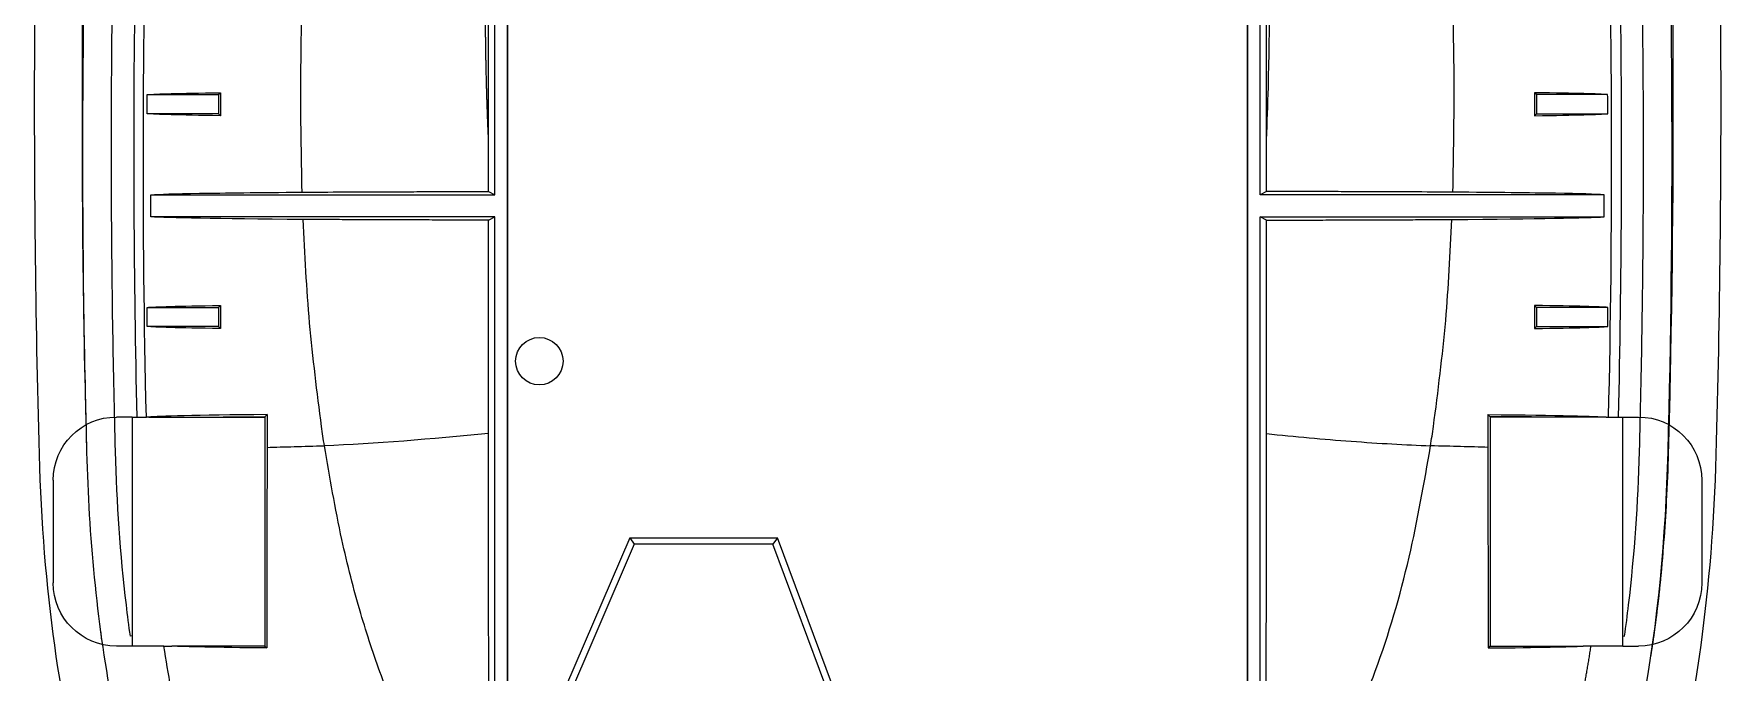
# Model space of a CAD drawing. Header units: inches. Extents: x 645 to 1685, y 564 to 1230.
# Drawn here: x 808.8 to 861.9, y 608.6 to 628.7 of the extents above; entities that cross this region are included whole.
import ezdxf

# ---------------------------------------------------------------- set-up
doc = ezdxf.new("R2010")
doc.units = ezdxf.units.IN
doc.header["$MEASUREMENT"] = 0
doc.layers.add('57', color=7, linetype='Continuous')
doc.layers.add('60', color=7, linetype='Continuous')

msp = doc.modelspace()

# ---------------------------------------------------------------- linework, layer by layer
at = {"color": 1}
msp.add_circle((824.683, 618.352), 0.746, dxfattribs=at)
at = {"layer": '57', "color": 7}
for points, knots in [([(811.23, 670.906), (810.696, 666.073), (810.018, 658.723), (809.388, 648.991), (809.057, 641.914), (808.855, 635.116), (808.74, 626.336), (808.81, 619.808), (808.93, 615.406)], [0, 0, 0, 0, 0.256456, 0.384684, 0.512912, 0.634684, 0.756456, 1, 1, 1, 1]), ([(859.43, 670.906), (859.964, 666.073), (860.643, 658.723), (861.272, 648.991), (861.604, 641.914), (861.806, 635.116), (861.921, 626.336), (861.85, 619.808), (861.73, 615.406)], [0, 0, 0, 0, 0.256456, 0.384684, 0.512912, 0.634684, 0.756456, 1, 1, 1, 1]), ([(808.93, 615.406), (808.988, 613.277), (809.312, 609.295), (810.394, 603.986), (812.112, 599.231), (814.579, 594.961), (818.022, 591.209), (822.59, 588.251), (828.3, 586.352), (832.868, 585.906), (835.33, 585.906)], [0, 0, 0, 0, 0.123526, 0.247053, 0.370579, 0.494105, 0.620579, 0.747052, 0.873526, 1, 1, 1, 1]), ([(861.73, 615.406), (861.672, 613.277), (861.349, 609.295), (860.267, 603.986), (858.549, 599.231), (856.082, 594.961), (852.639, 591.209), (848.071, 588.251), (842.36, 586.352), (837.793, 585.906), (835.33, 585.906)], [0, 0, 0, 0, 0.123526, 0.247052, 0.370579, 0.494105, 0.620579, 0.747052, 0.873526, 1, 1, 1, 1])]:
    msp.add_open_spline(points, degree=3, knots=knots, dxfattribs=at)
at = {"layer": '60', "color": 7}
for p, q in [((823.28, 623.594), (823.28, 650.594)), ((823.68, 650.694), (823.68, 602.444)), ((846.98, 602.444), (846.98, 650.694)), ((847.38, 623.594), (847.38, 650.594)), ((823.68, 602.494), (823.68, 649.394)), ((846.98, 649.394), (846.98, 602.494)), ((823.083, 625.329), (823.083, 634.359)), ((847.577, 625.329), (847.577, 634.359)), ((812.339, 626.744), (814.58, 626.744)), ((814.58, 626.744), (814.642, 626.806)), ((814.58, 626.744), (814.58, 626.144)), ((856.08, 626.744), (856.017, 626.806)), ((858.32, 626.744), (856.08, 626.744)), ((856.08, 626.744), (856.08, 626.144)), ((814.58, 626.144), (812.333, 626.144)), ((814.58, 626.144), (814.643, 626.081)), ((856.08, 626.144), (856.017, 626.081)), ((856.08, 626.144), (858.327, 626.144)), ((812.453, 623.594), (823.28, 623.594)), ((823.083, 623.692), (823.28, 623.594)), ((847.577, 623.692), (847.38, 623.594)), ((858.207, 623.594), (847.38, 623.594)), ((823.28, 622.894), (812.451, 622.894)), ((823.083, 622.795), (823.28, 622.894)), ((823.28, 602.444), (823.28, 622.894)), ((847.38, 602.444), (847.38, 622.894)), ((847.577, 622.795), (847.38, 622.894)), ((847.38, 622.894), (858.209, 622.894)), ((814.58, 620.044), (814.642, 620.106)), ((856.08, 620.044), (856.017, 620.106)), ((812.33, 620.044), (814.58, 620.044)), ((814.58, 620.044), (814.58, 619.444)), ((856.08, 620.044), (856.08, 619.444)), ((858.329, 620.044), (856.08, 620.044)), ((814.58, 619.444), (812.337, 619.444)), ((814.58, 619.444), (814.642, 619.381)), ((856.08, 619.444), (856.017, 619.381)), ((856.08, 619.444), (858.323, 619.444)), ((811.862, 616.594), (811.365, 616.594)), ((811.862, 616.594), (812.009, 616.594)), ((811.862, 616.594), (811.862, 609.701)), ((812.009, 616.594), (812.31, 616.594)), ((812.387, 616.594), (814.714, 616.594)), ((814.73, 616.594), (814.739, 616.603)), ((814.73, 616.594), (814.739, 616.594)), ((814.739, 616.603), (814.739, 616.594)), ((814.739, 616.603), (816.039, 616.603)), ((814.739, 616.594), (816.039, 616.594)), ((816.108, 616.672), (816.039, 616.603)), ((816.039, 616.603), (816.039, 616.594)), ((816.039, 616.594), (816.042, 616.594)), ((816.042, 616.594), (816.042, 609.382)), ((854.551, 616.672), (854.621, 616.603)), ((854.621, 616.594), (854.618, 616.594)), ((854.618, 616.594), (854.618, 609.382)), ((855.921, 616.603), (854.621, 616.603)), ((854.621, 616.603), (854.621, 616.594)), ((855.921, 616.594), (854.621, 616.594)), ((855.921, 616.603), (855.921, 616.594)), ((855.93, 616.594), (855.921, 616.603)), ((855.93, 616.594), (855.921, 616.594)), ((858.272, 616.594), (855.946, 616.594)), ((858.35, 616.594), (858.651, 616.594)), ((858.651, 616.594), (858.797, 616.594)), ((858.797, 616.594), (859.295, 616.594)), ((858.797, 609.701), (858.797, 616.594)), ((810.43, 615.484), (810.437, 615.485)), ((811.337, 615.509), (811.337, 615.509)), ((859.323, 615.509), (859.323, 615.509)), ((860.23, 615.484), (860.223, 615.485)), ((809.375, 614.604), (809.375, 611.372)), ((861.285, 614.604), (861.285, 611.372)), ((827.53, 612.794), (824.78, 606.394)), ((827.53, 612.794), (827.665, 612.588)), ((827.53, 612.794), (832.18, 612.794)), ((832.18, 612.794), (832.037, 612.588)), ((834.08, 607.694), (832.18, 612.794)), ((827.665, 612.588), (824.915, 606.188)), ((832.037, 612.588), (827.665, 612.588)), ((833.874, 607.656), (832.037, 612.588)), ((811.862, 609.701), (811.806, 609.694)), ((811.862, 609.701), (811.862, 609.382)), ((858.797, 609.382), (858.797, 609.701)), ((858.797, 609.701), (858.853, 609.694)), ((811.862, 609.382), (811.365, 609.382)), ((812.863, 609.382), (811.862, 609.382)), ((816.042, 609.382), (813.113, 609.382)), ((816.042, 609.382), (816.101, 609.322)), ((854.618, 609.382), (854.558, 609.322)), ((854.618, 609.382), (857.546, 609.382)), ((858.797, 609.382), (857.796, 609.382)), ((858.797, 609.382), (859.295, 609.382))]:
    msp.add_line(p, q, dxfattribs=at)
at = {"layer": '60', "color": 7, "extrusion": (0, 0, -1)}
for centre, start, end in [((-811.365, 614.604), 0, 90), ((-859.295, 614.604), 90, 180), ((-811.365, 611.372), 270, 0), ((-859.295, 611.372), 180, 270)]:
    msp.add_arc(centre, 1.99, start, end, dxfattribs=at)
at = {"layer": '60', "color": 7}
for points, degree in [([(812.208, 665.778), (810.684, 650.087), (810.051, 634.315), (810.358, 618.554)], 3), ([(858.451, 665.778), (859.977, 650.078), (860.609, 634.297), (860.301, 618.528)], 3), ([(810.437, 615.485), (810.242, 622.638), (810.281, 629.791), (810.498, 636.944)], 3), ([(860.223, 615.485), (860.417, 622.638), (860.378, 629.791), (860.162, 636.944)], 3), ([(812.31, 616.594), (812.168, 622.502), (812.188, 628.41), (812.339, 634.317)], 3), ([(858.35, 616.594), (858.492, 622.502), (858.471, 628.41), (858.321, 634.317)], 3), ([(812.333, 626.144), (812.336, 626.442), (812.339, 626.744)], 2), ([(812.339, 626.744), (812.634, 626.766), (813.289, 626.787), (814.642, 626.806)], 3), ([(814.642, 626.806), (814.642, 626.443), (814.643, 626.081)], 2), ([(858.32, 626.744), (858.025, 626.766), (857.371, 626.787), (856.017, 626.806)], 3), ([(856.017, 626.806), (856.017, 626.564), (856.017, 626.323), (856.017, 626.081)], 3), ([(858.327, 626.144), (858.325, 626.344), (858.323, 626.544), (858.32, 626.744)], 3), ([(814.643, 626.081), (813.279, 626.1), (812.623, 626.121), (812.333, 626.144)], 3), ([(856.017, 626.081), (857.38, 626.1), (858.037, 626.121), (858.327, 626.144)], 3), ([(823.083, 623.692), (823.083, 624.404), (823.083, 625.329)], 2), ([(847.577, 623.692), (847.577, 624.238), (847.577, 624.783), (847.577, 625.329)], 3), ([(812.451, 622.894), (812.451, 623.242), (812.453, 623.594)], 2), ([(858.209, 622.894), (858.208, 623.127), (858.208, 623.36), (858.207, 623.594)], 3), ([(817.244, 622.814), (814.478, 622.834), (812.986, 622.863), (812.451, 622.894)], 3), ([(853.415, 622.814), (856.182, 622.834), (857.674, 622.863), (858.209, 622.894)], 3), ([(812.33, 620.044), (812.575, 620.066), (813.274, 620.087), (814.642, 620.106)], 3), ([(814.642, 620.106), (814.642, 619.742), (814.642, 619.381)], 2), ([(858.329, 620.044), (858.085, 620.066), (857.385, 620.087), (856.017, 620.106)], 3), ([(856.017, 620.106), (856.017, 619.865), (856.017, 619.623), (856.017, 619.381)], 3), ([(812.337, 619.444), (812.333, 619.743), (812.33, 620.044)], 2), ([(858.323, 619.444), (858.325, 619.644), (858.327, 619.844), (858.329, 620.044)], 3), ([(814.642, 619.381), (813.276, 619.4), (812.579, 619.421), (812.337, 619.444)], 3), ([(856.017, 619.381), (857.384, 619.4), (858.081, 619.421), (858.323, 619.444)], 3), ([(810.358, 618.554), (810.378, 617.531), (810.401, 616.508), (810.429, 615.484)], 3), ([(810.39, 617.695), (810.36, 618.554)], 1), ([(860.301, 618.528), (860.282, 617.513), (860.258, 616.499), (860.23, 615.484)], 3), ([(860.299, 618.528), (860.267, 617.588)], 1), ([(812.387, 616.594), (812.361, 616.594), (812.336, 616.594), (812.31, 616.594)], 3), ([(816.108, 616.672), (813.817, 616.651), (812.691, 616.623), (812.387, 616.594)], 3), ([(816.108, 616.672), (816.108, 616.152), (816.108, 615.639)], 2), ([(854.551, 616.672), (856.842, 616.651), (857.969, 616.623), (858.272, 616.594)], 3), ([(854.551, 616.672), (854.551, 616.328), (854.551, 615.983), (854.551, 615.639)], 3), ([(858.272, 616.594), (858.331, 616.594), (858.35, 616.594)], 2), ([(817.914, 615.689), (817.884, 615.891), (817.854, 616.092), (817.824, 616.294)], 3), ([(823.083, 616.08), (821.29, 615.902), (819.482, 615.74), (817.914, 615.689)], 3), ([(852.745, 615.688), (852.775, 615.89), (852.805, 616.092), (852.835, 616.294)], 3), ([(810.901, 609.613), (810.875, 609.859)], 1), ([(859.754, 609.584), (859.728, 609.401), (859.702, 609.22), (859.674, 609.039)], 3), ([(813.082, 608.077), (813.003, 608.504), (812.93, 608.939), (812.863, 609.382)], 3), ([(812.863, 609.382), (812.888, 609.382), (812.968, 609.382), (813.113, 609.382)], 3), ([(816.101, 609.322), (814.459, 609.339), (813.528, 609.36), (813.113, 609.382)], 3), ([(854.558, 609.322), (856.201, 609.339), (857.131, 609.36), (857.546, 609.382)], 3), ([(857.796, 609.382), (857.772, 609.382), (857.691, 609.382), (857.546, 609.382)], 3), ([(857.577, 608.077), (857.696, 608.718), (857.796, 609.382)], 2)]:
    msp.add_open_spline(points, degree=degree, dxfattribs=at)
for points, degree, knots in [([(817.212, 623.673), (817.19, 624.843), (817.147, 627.164), (817.267, 631.744), (817.521, 636.26), (817.884, 640.719), (818.239, 644.013), (818.676, 647.277), (819.062, 649.432), (819.255, 650.508)], 3, [0, 0, 0, 0, 0.130133, 0.25823, 0.509504, 0.633283, 0.756139, 0.878295, 1, 1, 1, 1]), ([(853.447, 623.673), (853.469, 624.843), (853.512, 627.164), (853.423, 630.621), (853.262, 634.027), (853.047, 637.391), (852.775, 640.719), (852.421, 644.013), (851.984, 647.277), (851.598, 649.432), (851.405, 650.508)], 3, [0, 0, 0, 0, 0.130132, 0.258227, 0.384573, 0.509509, 0.633284, 0.756142, 0.878296, 1, 1, 1, 1]), ([(823.083, 625.329), (823.033, 626.421), (823.009, 627.544), (822.985, 628.65), (822.987, 629.809), (822.988, 630.378), (822.995, 630.94), (823.001, 631.491), (823.013, 632.077), (823.038, 633.232), (823.083, 634.359)], 2, [0, 0, 0, 0.25, 0.25, 0.5, 0.5, 0.625, 0.625, 0.75, 0.75, 1, 1, 1]), ([(847.577, 625.329), (847.602, 625.874), (847.689, 628.271), (847.68, 631.287), (847.6, 633.771), (847.577, 634.359)], 3, [0, 0, 0, 0, 0.184337, 0.807404, 1, 1, 1, 1]), ([(811.337, 615.509), (811.268, 618.039), (811.19, 622.942), (811.22, 629.021), (811.286, 632.569), (811.313, 633.744)], 3, [0, 0, 0, 0, 0.416396, 0.806763, 1, 1, 1, 1]), ([(812.013, 633.744), (811.986, 632.566), (811.92, 629.019), (811.892, 623.301), (811.957, 618.763), (812.009, 616.594)], 3, [0, 0, 0, 0, 0.206001, 0.620273, 1, 1, 1, 1]), ([(858.646, 633.744), (858.673, 632.566), (858.739, 629.019), (858.768, 623.301), (858.703, 618.763), (858.651, 616.594)], 3, [0, 0, 0, 0, 0.206001, 0.620273, 1, 1, 1, 1]), ([(859.323, 615.509), (859.392, 618.039), (859.47, 622.942), (859.439, 629.021), (859.373, 632.569), (859.346, 633.744)], 3, [0, 0, 0, 0, 0.416396, 0.806763, 1, 1, 1, 1]), ([(812.453, 623.594), (812.722, 623.609), (813.191, 623.623), (814.764, 623.651), (815.837, 623.663), (817.212, 623.673)], 3, [0, 0, 0, 0, 0.5, 0.5, 1, 1, 1, 1]), ([(817.212, 623.673), (817.63, 623.676), (818.069, 623.678), (818.762, 623.682), (818.999, 623.683), (819.479, 623.685), (819.723, 623.686), (820.221, 623.688), (820.475, 623.688), (820.985, 623.69), (821.242, 623.69), (822.019, 623.692), (822.546, 623.692), (823.083, 623.692)], 3, [0, 0, 0, 0, 0.25, 0.25, 0.375, 0.375, 0.5, 0.5, 0.625, 0.625, 0.75, 0.75, 1, 1, 1, 1]), ([(853.447, 623.673), (853.03, 623.676), (852.59, 623.678), (851.897, 623.682), (851.661, 623.683), (851.181, 623.685), (850.936, 623.686), (850.438, 623.688), (850.185, 623.688), (849.675, 623.69), (849.418, 623.69), (848.641, 623.692), (848.114, 623.692), (847.577, 623.692)], 3, [0, 0, 0, 0, 0.25, 0.25, 0.375, 0.375, 0.5, 0.5, 0.625, 0.625, 0.75, 0.75, 1, 1, 1, 1]), ([(858.207, 623.594), (857.938, 623.609), (857.468, 623.623), (855.896, 623.651), (854.822, 623.663), (853.447, 623.673)], 3, [0, 0, 0, 0, 0.5, 0.5, 1, 1, 1, 1]), ([(817.824, 616.294), (817.686, 617.378), (817.41, 619.541), (817.299, 621.725), (817.244, 622.814)], 3, [0, 0, 0, 0, 0.500902, 1, 1, 1, 1]), ([(823.083, 622.795), (822.549, 622.795), (822.023, 622.796), (821.372, 622.797), (821.242, 622.797), (820.984, 622.798), (820.601, 622.799), (820.228, 622.8), (819.493, 622.802), (819.019, 622.804), (818.331, 622.808), (818.105, 622.809), (817.666, 622.811), (817.452, 622.813), (817.244, 622.814)], 3, [0, 0, 0, 0, 0.25, 0.25, 0.3125, 0.3125, 0.375, 0.5, 0.5, 0.75, 0.75, 0.875, 0.875, 1, 1, 1, 1]), ([(823.083, 616.08), (823.083, 617.199), (823.083, 618.319), (823.083, 620.557), (823.083, 621.676), (823.083, 622.795)], 3, [0, 0, 0, 0, 0.5, 0.5, 1, 1, 1, 1]), ([(847.576, 616.071), (847.577, 617.192), (847.577, 618.312), (847.577, 620.554), (847.577, 621.674), (847.577, 622.795)], 3, [0, 0, 0, 0, 0.5, 0.5, 1, 1, 1, 1]), ([(847.577, 622.795), (848.11, 622.795), (848.637, 622.796), (849.287, 622.797), (849.417, 622.797), (849.675, 622.798), (850.058, 622.799), (850.432, 622.8), (851.167, 622.802), (851.641, 622.804), (852.329, 622.808), (852.554, 622.809), (852.993, 622.811), (853.207, 622.813), (853.415, 622.814)], 3, [0, 0, 0, 0, 0.25, 0.25, 0.3125, 0.3125, 0.375, 0.5, 0.5, 0.75, 0.75, 0.875, 0.875, 1, 1, 1, 1]), ([(852.836, 616.294), (852.979, 617.404), (853.259, 619.568), (853.364, 621.752), (853.415, 622.814)], 3, [0, 0, 0, 0, 0.513503, 1, 1, 1, 1]), ([(823.111, 602.36), (823.108, 602.914), (823.105, 603.472), (823.1, 604.594), (823.098, 605.159), (823.094, 606.294), (823.093, 606.864), (823.09, 608.006), (823.089, 608.579), (823.086, 610.303), (823.085, 611.459), (823.084, 613.191), (823.084, 613.769), (823.083, 614.925), (823.083, 615.503), (823.083, 616.08)], 3, [0, 0, 0, 0, 0.125, 0.125, 0.25, 0.25, 0.375, 0.375, 0.5, 0.5, 0.75, 0.75, 0.875, 0.875, 1, 1, 1, 1]), ([(847.549, 602.36), (847.552, 602.914), (847.554, 603.471), (847.559, 604.593), (847.561, 605.156), (847.565, 606.291), (847.567, 606.86), (847.57, 608.002), (847.571, 608.575), (847.574, 610.298), (847.575, 611.453), (847.576, 613.184), (847.576, 613.761), (847.576, 614.916), (847.576, 615.494), (847.576, 616.071)], 3, [0, 0, 0, 0, 0.125, 0.125, 0.25, 0.25, 0.375, 0.375, 0.5, 0.5, 0.75, 0.75, 0.875, 0.875, 1, 1, 1, 1]), ([(847.576, 616.071), (848.026, 616.027), (848.93, 615.938), (850.258, 615.827), (851.555, 615.74), (852.346, 615.705), (852.745, 615.688)], 3, [0, 0, 0, 0, 0.245731, 0.493947, 0.744928, 1, 1, 1, 1]), ([(824.533, 589.344), (822.08, 590.338), (819.855, 591.769), (816.111, 595.482), (814.651, 597.694), (812.453, 602.493), (811.715, 605.053), (810.745, 610.23), (810.509, 612.848), (810.437, 615.485)], 3, [0, 0, 0, 0, 0.25, 0.25, 0.5, 0.5, 0.75, 0.75, 1, 1, 1, 1]), ([(811.806, 609.694), (811.76, 610.022), (811.511, 611.947), (811.381, 613.892), (811.337, 615.509)], 3, [0, 0, 0, 0, 0.170648, 1, 1, 1, 1]), ([(816.108, 615.639), (816.108, 614.573), (816.107, 613.513), (816.105, 611.934), (816.105, 611.409), (816.103, 610.363), (816.102, 609.842), (816.101, 609.322)], 3, [0, 0, 0, 0, 0.5, 0.5, 0.75, 0.75, 1, 1, 1, 1]), ([(816.108, 615.639), (816.38, 615.647), (816.665, 615.654), (817.266, 615.671), (817.581, 615.68), (817.914, 615.689)], 3, [0, 0, 0, 0, 0.5, 0.5, 1, 1, 1, 1]), ([(823.111, 602.36), (822.71, 602.878), (821.938, 603.877), (820.758, 605.897), (819.805, 608.073), (819.005, 610.509), (818.387, 612.927), (818.083, 614.702), (817.914, 615.689)], 3, [0, 0, 0, 0, 0.135531, 0.26133, 0.483582, 0.62604, 0.792156, 1, 1, 1, 1]), ([(845.828, 589.226), (848.32, 590.193), (850.589, 591.604), (854.418, 595.307), (855.914, 597.527), (859.289, 604.777), (860.078, 610.156), (860.223, 615.485)], 3, [0, 0, 0, 0, 0.25, 0.25, 0.5, 0.5, 1, 1, 1, 1]), ([(847.549, 602.36), (847.925, 602.846), (848.692, 603.837), (849.632, 605.434), (850.402, 607.03), (851.28, 609.247), (852.126, 612.114), (852.542, 614.516), (852.745, 615.688)], 3, [0, 0, 0, 0, 0.127156, 0.259407, 0.382968, 0.494159, 0.753065, 1, 1, 1, 1]), ([(854.552, 615.639), (854.278, 615.646), (853.992, 615.654), (853.39, 615.67), (853.076, 615.679), (852.745, 615.688)], 3, [0, 0, 0, 0, 0.5, 0.5, 1, 1, 1, 1]), ([(854.551, 615.639), (854.552, 614.573), (854.552, 613.513), (854.554, 611.934), (854.555, 611.409), (854.556, 610.363), (854.557, 609.842), (854.558, 609.322)], 3, [0, 0, 0, 0, 0.5, 0.5, 0.75, 0.75, 1, 1, 1, 1]), ([(858.853, 609.694), (858.899, 610.022), (859.148, 611.947), (859.279, 613.892), (859.323, 615.509)], 3, [0, 0, 0, 0, 0.170648, 1, 1, 1, 1]), ([(860.23, 615.484), (860.216, 614.971), (860.178, 614.024), (860.093, 612.714), (859.995, 611.591), (859.887, 610.589), (859.806, 609.959), (859.764, 609.652)], 3, [0, 0, 0, 0, 0.262436, 0.485098, 0.671389, 0.839414, 1, 1, 1, 1]), ([(860.059, 612.326), (859.982, 611.406), (859.881, 610.492), (859.757, 609.606), (859.754, 609.584)], 3, [0, 0, 0, 0, 0.975254, 1, 1, 1, 1])]:
    msp.add_open_spline(points, degree=degree, knots=knots, dxfattribs=at)

doc.saveas('drawing.dxf')
